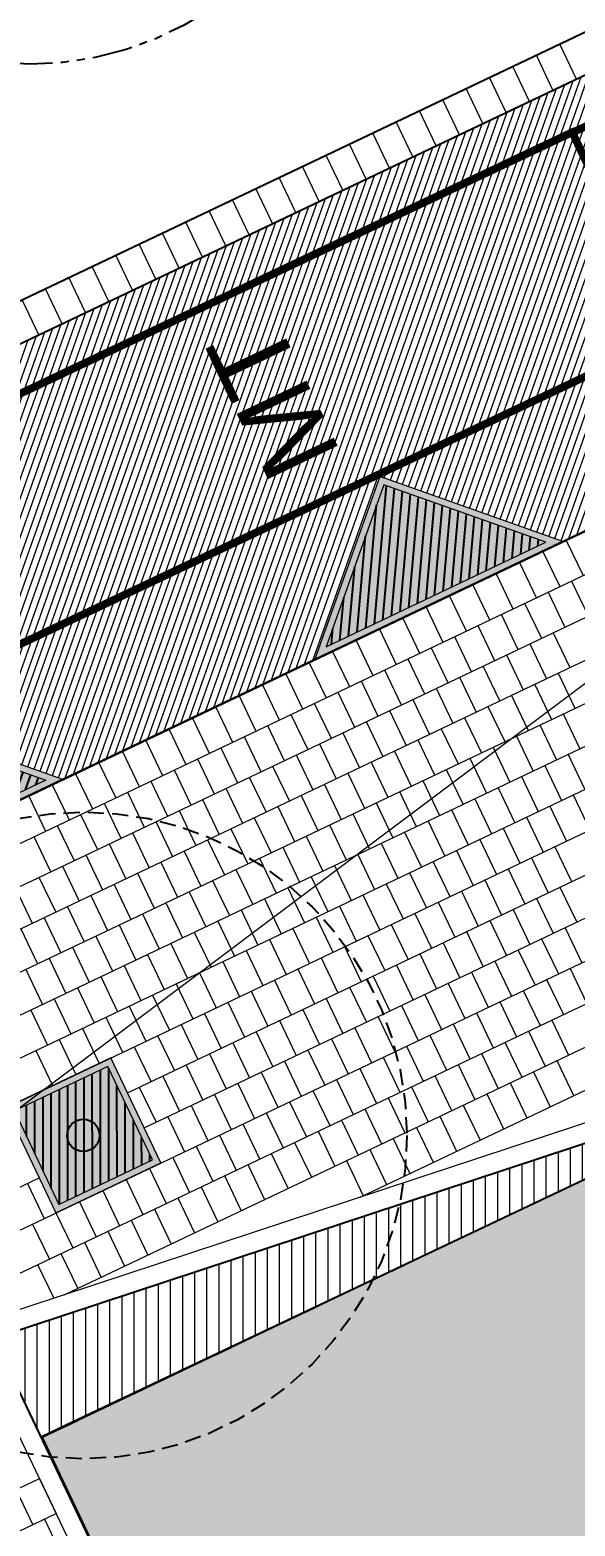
# Model space of a CAD drawing. Header units: metres. Extents: x 678805 to 1359287, y 2747329 to 5497370.
# Drawn here: x 679612.93 to 679621.36, y 2748655.64 to 2748678.77 of the extents above; entities that cross this region are included whole.
import ezdxf
from ezdxf.enums import TextEntityAlignment as Align

# ---------------------------------------------------------------- set-up
doc = ezdxf.new("R2010")
doc.units = ezdxf.units.M
for name, pattern in [('XREF_MON_BUILDINGS$0$DASHEDX2', [1.5, 1, -0.5]), ('XREF_MON_EIT SUPPORT$0$HIDDEN', [0.375, 0.25, -0.125]), ('XREF_MON_EIT SUPPORT$0$LIM ACERAS$0$PHANTOM2', [1.25, 0.625, -0.125, 0.125, -0.125, 0.125, -0.125]), ('XREF_MON_HSC_FURNITURE$0$DASHED2', [0.375, 0.25, -0.125]), ('XREF_MON_SFT_TREES$0$HIDDEN', [0.375, 0.25, -0.125])]:
    doc.linetypes.add(name, pattern=pattern)
for name, color, linetype in [('00_XREF_MON_HSC_PAVEMENT', 7, 'Continuous'), ('00_XREF_TWQ_BUILDINGS', 7, 'Continuous'), ('00_XREF_TWQ_SFT_TREES', 7, 'Continuous'), ('00_XREF_TWQ_URBAN CONTEXT', 7, 'Continuous'), ('XREF_MON_BUILDINGS$0$00-Modulos ROOFS', 2, 'Continuous'), ('XREF_MON_EIT SUPPORT$0$SL_TREE_CANOPY_', 254, 'XREF_MON_EIT SUPPORT$0$HIDDEN'), ('XREF_MON_EIT SUPPORT$0$SL_TREE_TRUNK_', 254, 'Continuous'), ('XREF_MON_EIT SUPPORT$0$SL_Trees_out_of_scope_', 254, 'Continuous'), ('XREF_MON_GENERAL_LAYOUT$0$02-L-Edge Line Step -10cm', 6, 'Continuous'), ('XREF_MON_GENERAL_LAYOUT$0$02-L-Plan Change', 8, 'Continuous'), ('XREF_MON_HSC_PAVEMENT$0$03-TR-Tree Pit_Green', 74, 'Continuous'), ('XREF_MON_SFT_TREES$0$SL_TREE_CANOPY', 251, 'XREF_MON_SFT_TREES$0$HIDDEN'), ('XREF_MON_SFT_TREES$0$SL_TREE_TRUNK', 251, 'Continuous'), ('XREF_MON_URBAN CONTEXT$0$XREF_MON_EIT SUPPORT', 7, 'Continuous')]:
    doc.layers.add(name, color=color, linetype=linetype)
for name, color, linetype, true_color in [('02-L-Waterfeatures 01', 7, 'Continuous', 0x4da6ff), ('XREF_MON_BUILDINGS$0$0-WIPEOUTS', 7, 'Continuous', 0xffffff), ('XREF_MON_HSC_PAVEMENT$0$03-TR-Tree Pit_White', 7, 'Continuous', 0xfcfcfc), ('XREF_MON_SFT_TREES$0$SL_TREE_ALBIZIA_LEBBECK', 7, 'Continuous', 0xa3a300)]:
    doc.layers.add(name, color=color, linetype=linetype, true_color=true_color)
for name, color, linetype, lineweight, true_color in [('XREF_MON_BUILDINGS$0$02-KH-14 Maintenance', 7, 'Continuous', 30, 0xf0b000), ('XREF_MON_HSC_PAVEMENT$0$02-L-Joints-Paviment_07_Precast Concrete Blocks 60X40', 7, 'Continuous', 5, 0x999999), ('XREF_MON_HSC_PAVEMENT$0$03-TR-Pavement_01_Compacted Ground', 7, 'Continuous', 5, 0x5a4f30), ('XREF_MON_HSC_PAVEMENT$0$03-TR-Pavement_06_Concrete Slab in situ', 7, 'Continuous', 9, 0xf7f7f7), ('XREF_MON_HSC_PAVEMENT$0$03-TR-Pavement_07_Precast Concrete Blocks 20X10', 7, 'Continuous', 5, 0x999999), ('XREF_MON_HSC_PAVEMENT$0$03-TR-Pavement_07_Precast Concrete Blocks 60X40', 7, 'Continuous', 5, 0x999999)]:
    doc.layers.add(name, color=color, linetype=linetype, lineweight=lineweight, true_color=true_color)
for name, color, linetype, lineweight in [('XREF_MON_BUILDINGS$0$03-PG-CBIncluded', 8, 'Continuous', 5), ('XREF_MON_GENERAL_LAYOUT$0$02-L-Level Curves 0.50m', 33, 'Continuous', 5), ('XREF_MON_GENERAL_LAYOUT$0$02-L-Material Change', 251, 'Continuous', 5), ('XREF_MON_GENERAL_LAYOUT$0$04-BK-Tree Pit', 6, 'Continuous', 5), ('XREF_MON_HSC_FURNITURE$0$02-L-Maintenance truck', 8, 'Continuous', 13), ('XREF_MON_HSC_PAVEMENT$0$02-L-B-Flat Bar', 251, 'Continuous', 5), ('XREF_MON_HSC_PAVEMENT$0$04-BK-Tree Pit', 6, 'Continuous', 5)]:
    doc.layers.add(name, color=color, linetype=linetype, lineweight=lineweight)
doc.layers.get('XREF_MON_BUILDINGS$0$02-KH-14 Maintenance').off()
doc.layers.get('XREF_MON_SFT_TREES$0$SL_TREE_ALBIZIA_LEBBECK').off()
doc.styles.add('XREF_MON_GENERAL_LAYOUT$0$Standard', font='arial.ttf')
doc.styles.add('XREF_MON_HSC_FURNITURE$0$ATK_Arial_5.0mm', font='arial.ttf', dxfattribs={"height": 5})

# ---------------------------------------------------------------- blocks, each defined once
blk = doc.blocks.new('XREF_MON_EIT SUPPORT$0$trees_outofboundaries')
at = {"layer": 'XREF_MON_EIT SUPPORT$0$SL_TREE_TRUNK_'}
h = blk.add_hatch(color=256, dxfattribs=at)
h.dxf.hatch_style = 1
edge = h.paths.add_edge_path()
edge.add_arc((0, 0), 0.25, 0, 360)
at = {"layer": 'XREF_MON_EIT SUPPORT$0$SL_TREE_CANOPY_', "linetype": 'XREF_MON_EIT SUPPORT$0$LIM ACERAS$0$PHANTOM2'}
blk.add_circle((0, 0), 5, dxfattribs=at)
at = {"layer": 'XREF_MON_EIT SUPPORT$0$SL_TREE_TRUNK_'}
blk.add_circle((0, 0), 0.25, dxfattribs=at)
blk = doc.blocks.new('XREF_MON_EIT SUPPORT')
at = {"layer": 'XREF_MON_EIT SUPPORT$0$SL_Trees_out_of_scope_'}
blk.add_blockref('XREF_MON_EIT SUPPORT$0$trees_outofboundaries', (679612.93, 2748683.244), dxfattribs=at)
blk = doc.blocks.new('XREF_MON_URBAN CONTEXT')
at = {"layer": 'XREF_MON_URBAN CONTEXT$0$XREF_MON_EIT SUPPORT'}
blk.add_blockref('XREF_MON_EIT SUPPORT', (0, 0), dxfattribs=at)
blk = doc.blocks.new('XREF_MON_BUILDINGS$0$maintenance build')
h = blk.add_hatch()
h.set_pattern_fill('ANSI31', color=256, scale=0.05)
h.set_pattern_definition([(70.4479, (679559.08205, 2748654.7319), (-0.149596, 0.053128), [])])
h.paths.add_polyline_path([(679571.849, 2748650.198), (679563.18, 2748646.073), (679557.024, 2748659.068), (679565.688, 2748663.191)])
at = {"layer": 'XREF_MON_BUILDINGS$0$0-WIPEOUTS', "true_color": 0xfcfcfc}
h = blk.add_hatch(color=7, dxfattribs=at)
h.dxf.hatch_style = 1
h.paths.add_polyline_path([(679571.849, 2748650.198), (679563.18, 2748646.073), (679557.02, 2748659.066), (679565.692, 2748663.182)])
at = {"layer": 'XREF_MON_BUILDINGS$0$00-Modulos ROOFS'}
blk.add_lwpolyline([(679557.29, 2748659.195), (679557.02, 2748659.066), (679557.148, 2748658.795), (679563.051, 2748646.344), (679563.18, 2748646.073), (679563.451, 2748646.202), (679571.578, 2748650.069), (679571.849, 2748650.198), (679571.72, 2748650.469), (679565.821, 2748662.911), (679565.692, 2748663.182), (679565.422, 2748663.053)], close=True, dxfattribs=at)
at = {"layer": 'XREF_MON_BUILDINGS$0$00-Modulos ROOFS', "lineweight": 0}
blk.add_lwpolyline([(679571.849, 2748650.198), (679563.18, 2748646.073), (679557.02, 2748659.066), (679565.692, 2748663.182)], close=True, dxfattribs=at)
blk = doc.blocks.new('XREF_MON_BUILDINGS')
at = {"layer": 'XREF_MON_BUILDINGS$0$03-PG-CBIncluded', "linetype": 'XREF_MON_BUILDINGS$0$DASHEDX2', "ltscale": 0.25}
blk.add_lwpolyline([(679613.109, 2748657.004), (679626.743, 2748663.493), (679636.551, 2748642.886), (679622.928, 2748636.371)], close=True, dxfattribs=at)
at = {"layer": 'XREF_MON_BUILDINGS$0$02-KH-14 Maintenance'}
blk.add_blockref('XREF_MON_BUILDINGS$0$maintenance build', (56.094, -2.049), dxfattribs=at)
blk = doc.blocks.new('XREF_MON_SFT_TREES$0$Albizia_lebbeck')
h = blk.add_hatch()
h.set_pattern_fill('ANSI31', color=256, scale=0.1)
edge = h.paths.add_edge_path()
edge.add_arc((0, 0), 5, -25.4481, 334.5519)
at = {"layer": 'XREF_MON_SFT_TREES$0$SL_TREE_TRUNK'}
h = blk.add_hatch(color=256, dxfattribs=at)
h.dxf.hatch_style = 1
edge = h.paths.add_edge_path()
edge.add_arc((0, 0), 0.25, 0, 360)
at = {"layer": 'XREF_MON_SFT_TREES$0$SL_TREE_CANOPY', "linetype": 'XREF_MON_SFT_TREES$0$HIDDEN'}
blk.add_circle((0, 0), 5, dxfattribs=at)
at = {"layer": 'XREF_MON_SFT_TREES$0$SL_TREE_TRUNK'}
blk.add_circle((0, 0), 0.25, dxfattribs=at)
blk = doc.blocks.new('XREF_MON_SFT_TREES')
at = {"layer": 'XREF_MON_SFT_TREES$0$SL_TREE_ALBIZIA_LEBBECK', "rotation": 25.44812939262281}
blk.add_blockref('XREF_MON_SFT_TREES$0$Albizia_lebbeck', (679613.756, 2748661.679), dxfattribs=at)
blk = doc.blocks.new('XREF_MON_HSC_PAVEMENT$0$Escocell Quadrat')
at = {"layer": 'XREF_MON_HSC_PAVEMENT$0$03-TR-Tree Pit_Green'}
h = blk.add_hatch(dxfattribs=at)
h.set_pattern_fill('ANSI31', color=256, scale=0.04, angle=19.5514)
h.set_pattern_definition([(64.551379247, (-1794786.01457, -2189831.7944), (-0.114677314033, 0.0545720958565), [])])
h.paths.add_polyline_path([(-1.159, 0.359), (-2.759, 0.359), (-2.759, -1.241), (-1.159, -1.241)])
at = {"layer": 'XREF_MON_HSC_PAVEMENT$0$03-TR-Tree Pit_White'}
h = blk.add_hatch(color=256, dxfattribs=at)
h.dxf.hatch_style = 1
h.paths.add_polyline_path([(-2.859, 0.459), (-1.059, 0.459), (-1.059, -1.341), (-2.859, -1.341)])
at = {"ltscale": 0.3}
blk.add_lwpolyline([(-2.759, -1.241), (-1.159, -1.241), (-1.159, 0.359), (-2.759, 0.359)], close=True, dxfattribs=at)
blk = doc.blocks.new('XREF_MON_HSC_PAVEMENT$0$Alcorque Parking 8m2')
at = {"layer": 'XREF_MON_HSC_PAVEMENT$0$03-TR-Tree Pit_Green', "ltscale": 0.3}
h = blk.add_hatch(dxfattribs=at)
h.set_pattern_fill('ANSI31', color=256, scale=0.04, angle=40)
h.set_pattern_definition([(85, (-679726.04474, -2748720.75428), (-0.1265167266577, 0.011068779329), [])])
h.paths.add_polyline_path([(-1.079, -0.384), (2.316, 1.231), (-0.189, 2.121)])
at = {"layer": 'XREF_MON_HSC_PAVEMENT$0$03-TR-Tree Pit_White'}
h = blk.add_hatch(color=256, dxfattribs=at)
h.dxf.hatch_style = 1
h.paths.add_polyline_path([(-1.254, -0.578), (2.577, 1.245), (-0.25, 2.249)])
blk = doc.blocks.new('XREF_MON_HSC_PAVEMENT$0$Tree Pit Ford')
at = {"layer": 'XREF_MON_HSC_PAVEMENT$0$03-TR-Tree Pit_Green', "ltscale": 0.3}
h = blk.add_hatch(dxfattribs=at)
h.set_pattern_fill('ANSI31', color=256, scale=0.04)
h.paths.add_polyline_path([(-0.045, 1.149), (1.934, -0.83), (-1.104, -0.83), (-1.104, 1.149)])
at = {"layer": 'XREF_MON_HSC_PAVEMENT$0$03-TR-Tree Pit_White'}
h = blk.add_hatch(color=256, dxfattribs=at)
h.dxf.hatch_style = 1
h.paths.add_polyline_path([(-0.004, 1.249), (2.175, -0.93), (-1.204, -0.93), (-1.204, 1.249)])
blk = doc.blocks.new('*U473')
at = {"layer": 'XREF_MON_HSC_PAVEMENT$0$02-L-Joints-Paviment_07_Precast Concrete Blocks 60X40'}
blk.add_lwpolyline([(0, 0), (0, 0.599)], dxfattribs=at)
blk = doc.blocks.new('*U474')
at = {"layer": 'XREF_MON_HSC_PAVEMENT$0$02-L-Joints-Paviment_07_Precast Concrete Blocks 60X40', "color": 0, "linetype": 'ByBlock', "lineweight": -2, "transparency": 16777216, "rotation": 25.44810013302484}
for p in [(679621.376, 2748678.012), (679621.015, 2748677.84), (679620.292, 2748677.497), (679620.653, 2748677.668), (679619.931, 2748677.325), (679619.57, 2748677.153), (679618.847, 2748676.809), (679619.209, 2748676.981), (679618.486, 2748676.637), (679618.125, 2748676.465), (679617.403, 2748676.122), (679617.764, 2748676.293), (679617.041, 2748675.95), (679616.68, 2748675.778), (679615.958, 2748675.434), (679616.319, 2748675.606), (679615.597, 2748675.262), (679615.236, 2748675.09), (679614.513, 2748674.747), (679614.874, 2748674.918), (679614.152, 2748674.575), (679613.791, 2748674.403), (679613.068, 2748674.059), (679613.43, 2748674.231)]:
    blk.add_blockref('*U473', p, dxfattribs=at)
blk = doc.blocks.new('XREF_MON_HSC_PAVEMENT')
at = {"layer": 'XREF_MON_HSC_PAVEMENT$0$03-TR-Pavement_01_Compacted Ground', "linetype": 'Continuous'}
h = blk.add_hatch(dxfattribs=at)
h.set_pattern_fill('ANSI31', color=256, scale=0.059, angle=45)
h.set_pattern_definition([(90, (652974.11672, 2717198.73223), (-0.187325, 0), [])])
h.paths.add_polyline_path([(679627.965, 2748648.126), (679619.306, 2748644.028), (679624.438, 2748633.281), (679643.219, 2748642.218), (679635.325, 2748666.118), (679612.376, 2748658.539), (679613.109, 2748657.004), (679621.777, 2748661.129)])
h.paths.add_polyline_path([(679643.184, 2748627.108), (679645.247, 2748622.773), (679640.913, 2748620.711), (679638.85, 2748625.045)])
h.paths.add_polyline_path([(679649.344, 2748581.128), (679662.013, 2748585.317), (679645.021, 2748636.762), (679626.168, 2748629.658)])
at = {"layer": 'XREF_MON_HSC_PAVEMENT$0$03-TR-Pavement_06_Concrete Slab in situ', "linetype": 'Continuous'}
h = blk.add_hatch(color=256, dxfattribs=at)
h.dxf.hatch_style = 1
h.paths.add_polyline_path([(679621.777, 2748661.129), (679613.109, 2748657.004), (679619.306, 2748644.028), (679627.965, 2748648.126)])
at = {"layer": 'XREF_MON_HSC_PAVEMENT$0$03-TR-Pavement_07_Precast Concrete Blocks 20X10'}
h = blk.add_hatch(dxfattribs=at)
h.set_pattern_fill('ANSI31', color=256, scale=0.0315, angle=25.5)
h.set_pattern_definition([(70.5, (0, 0), (-0.094275932128, 0.033384858509), [])])
h.paths.add_polyline_path([(679608.734, 2748671.996), (679610.533, 2748668.217), (679613.436, 2748667.186), (679617.336, 2748669.041), (679618.34, 2748671.868), (679621.167, 2748670.864), (679625.012, 2748672.694), (679626.016, 2748675.521), (679628.843, 2748674.517), (679632.688, 2748676.347), (679633.692, 2748679.174), (679636.52, 2748678.17), (679640.357, 2748679.996), (679641.368, 2748682.826), (679644.195, 2748681.823), (679648.039, 2748683.652), (679649.01, 2748686.385), (679649.043, 2748686.478), (679651.87, 2748685.474), (679655.715, 2748687.304), (679656.718, 2748690.131), (679659.546, 2748689.127), (679663.39, 2748690.957), (679664.394, 2748693.783), (679667.221, 2748692.78), (679671.065, 2748694.609), (679672.035, 2748697.341), (679674.896, 2748696.432), (679678.74, 2748698.261), (679679.745, 2748701.088), (679682.572, 2748700.084), (679686.415, 2748701.913), (679687.445, 2748704.817), (679685.646, 2748708.596)])
at = {"layer": 'XREF_MON_HSC_PAVEMENT$0$02-L-B-Flat Bar'}
blk.add_lwpolyline([(679613.436, 2748667.186), (679686.413, 2748701.912)], dxfattribs=at)
at = {"layer": 'XREF_MON_HSC_PAVEMENT$0$02-L-Joints-Paviment_07_Precast Concrete Blocks 60X40'}
blk.add_line((679608.734, 2748671.996), (679667.374, 2748699.901), dxfattribs=at)
for points in [[(679621.221, 2748670.88), (679621.48, 2748670.338)], [(679620.86, 2748670.708), (679621.119, 2748670.167)], [(679620.499, 2748670.536), (679620.757, 2748669.995)], [(679619.776, 2748670.192), (679620.035, 2748669.651)], [(679620.138, 2748670.364), (679620.396, 2748669.823)], [(679621.299, 2748670.252), (679621.558, 2748669.711)], [(679619.415, 2748670.02), (679619.674, 2748669.479)], [(679620.938, 2748670.081), (679621.197, 2748669.539)], [(679619.054, 2748669.849), (679619.313, 2748669.307)], [(679620.216, 2748669.737), (679620.474, 2748669.195)], [(679620.577, 2748669.909), (679620.835, 2748669.367)], [(679618.332, 2748669.505), (679618.59, 2748668.963)], [(679618.693, 2748669.677), (679618.951, 2748669.135)], [(679619.854, 2748669.565), (679620.113, 2748669.024)], [(679617.971, 2748669.333), (679618.229, 2748668.791)], [(679619.493, 2748669.393), (679619.752, 2748668.852)], [(679620.655, 2748669.281), (679620.913, 2748668.74)], [(679621.016, 2748669.453), (679621.275, 2748668.912)], [(679617.609, 2748669.161), (679617.868, 2748668.62)], [(679618.771, 2748669.049), (679619.029, 2748668.508)], [(679619.132, 2748669.221), (679619.391, 2748668.68)], [(679620.294, 2748669.109), (679620.552, 2748668.568)], [(679616.887, 2748668.817), (679617.145, 2748668.276)], [(679617.248, 2748668.989), (679617.507, 2748668.448)], [(679618.41, 2748668.877), (679618.668, 2748668.336)], [(679619.571, 2748668.766), (679619.83, 2748668.224)], [(679619.932, 2748668.938), (679620.191, 2748668.396)], [(679621.094, 2748668.826), (679621.352, 2748668.284)], [(679616.526, 2748668.645), (679616.784, 2748668.104)], [(679617.687, 2748668.534), (679617.946, 2748667.992)], [(679618.048, 2748668.706), (679618.307, 2748668.164)], [(679619.21, 2748668.594), (679619.469, 2748668.052)], [(679620.733, 2748668.654), (679620.991, 2748668.113)], [(679615.803, 2748668.302), (679616.062, 2748667.76)], [(679616.165, 2748668.474), (679616.423, 2748667.932)], [(679617.326, 2748668.362), (679617.585, 2748667.82)], [(679618.849, 2748668.422), (679619.107, 2748667.881)], [(679620.01, 2748668.31), (679620.269, 2748667.769)], [(679620.372, 2748668.482), (679620.63, 2748667.941)], [(679615.442, 2748668.13), (679615.701, 2748667.588)], [(679616.965, 2748668.19), (679617.223, 2748667.648)], [(679618.126, 2748668.078), (679618.385, 2748667.537)], [(679618.488, 2748668.25), (679618.746, 2748667.709)], [(679619.649, 2748668.138), (679619.908, 2748667.597)], [(679621.172, 2748668.198), (679621.43, 2748667.657)], [(679615.081, 2748667.958), (679615.34, 2748667.416)], [(679616.243, 2748667.846), (679616.501, 2748667.305)], [(679616.604, 2748668.018), (679616.862, 2748667.477)], [(679617.765, 2748667.906), (679618.024, 2748667.365)], [(679619.288, 2748667.966), (679619.547, 2748667.425)], [(679620.45, 2748667.855), (679620.708, 2748667.313)], [(679620.811, 2748668.027), (679621.069, 2748667.485)], [(679614.359, 2748667.614), (679614.617, 2748667.073)], [(679614.72, 2748667.786), (679614.978, 2748667.245)], [(679615.881, 2748667.674), (679616.14, 2748667.133)], [(679617.404, 2748667.734), (679617.663, 2748667.193)], [(679618.566, 2748667.623), (679618.824, 2748667.081)], [(679618.927, 2748667.795), (679619.185, 2748667.253)], [(679620.088, 2748667.683), (679620.347, 2748667.141)], [(679613.997, 2748667.442), (679614.256, 2748666.901)], [(679615.52, 2748667.502), (679615.779, 2748666.961)], [(679616.682, 2748667.391), (679616.94, 2748666.849)], [(679617.043, 2748667.563), (679617.301, 2748667.021)], [(679618.204, 2748667.451), (679618.463, 2748666.909)], [(679619.727, 2748667.511), (679619.986, 2748666.97)], [(679620.889, 2748667.399), (679621.147, 2748666.858)], [(679621.25, 2748667.571), (679621.508, 2748667.03)], [(679613.636, 2748667.27), (679613.895, 2748666.729)], [(679614.798, 2748667.159), (679615.056, 2748666.617)], [(679615.159, 2748667.331), (679615.418, 2748666.789)], [(679616.32, 2748667.219), (679616.579, 2748666.677)], [(679617.843, 2748667.279), (679618.102, 2748666.738)], [(679619.005, 2748667.167), (679619.263, 2748666.626)], [(679619.366, 2748667.339), (679619.625, 2748666.798)], [(679620.527, 2748667.227), (679620.786, 2748666.686)], [(679612.914, 2748666.927), (679613.172, 2748666.385)], [(679613.275, 2748667.099), (679613.534, 2748666.557)], [(679614.437, 2748666.987), (679614.695, 2748666.445)], [(679615.959, 2748667.047), (679616.218, 2748666.505)], [(679617.121, 2748666.935), (679617.379, 2748666.394)], [(679617.482, 2748667.107), (679617.741, 2748666.566)], [(679618.644, 2748666.995), (679618.902, 2748666.454)], [(679620.166, 2748667.055), (679620.425, 2748666.514)], [(679621.328, 2748666.944), (679621.586, 2748666.402)], [(679614.075, 2748666.815), (679614.334, 2748666.273)], [(679615.237, 2748666.703), (679615.495, 2748666.162)], [(679615.598, 2748666.875), (679615.857, 2748666.334)], [(679616.76, 2748666.763), (679617.018, 2748666.222)], [(679618.282, 2748666.823), (679618.541, 2748666.282)], [(679619.444, 2748666.712), (679619.702, 2748666.17)], [(679619.805, 2748666.884), (679620.064, 2748666.342)], [(679620.967, 2748666.772), (679621.225, 2748666.23)], [(679613.353, 2748666.471), (679613.612, 2748665.93)], [(679613.714, 2748666.643), (679613.973, 2748666.102)], [(679614.876, 2748666.531), (679615.134, 2748665.99)], [(679616.398, 2748666.591), (679616.657, 2748666.05)], [(679617.56, 2748666.48), (679617.819, 2748665.938)], [(679617.921, 2748666.652), (679618.18, 2748666.11)], [(679619.083, 2748666.54), (679619.341, 2748665.998)], [(679620.605, 2748666.6), (679620.864, 2748666.059)], [(679612.992, 2748666.299), (679613.25, 2748665.758)], [(679614.515, 2748666.359), (679614.773, 2748665.818)], [(679615.676, 2748666.248), (679615.935, 2748665.706)], [(679616.037, 2748666.42), (679616.296, 2748665.878)], [(679617.199, 2748666.308), (679617.457, 2748665.766)], [(679618.722, 2748666.368), (679618.98, 2748665.827)], [(679619.883, 2748666.256), (679620.142, 2748665.715)], [(679620.244, 2748666.428), (679620.503, 2748665.887)], [(679613.792, 2748666.016), (679614.051, 2748665.474)], [(679614.153, 2748666.188), (679614.412, 2748665.646)], [(679615.315, 2748666.076), (679615.573, 2748665.534)], [(679616.838, 2748666.136), (679617.096, 2748665.595)], [(679617.999, 2748666.024), (679618.258, 2748665.483)], [(679618.36, 2748666.196), (679618.619, 2748665.655)], [(679619.522, 2748666.084), (679619.78, 2748665.543)], [(679621.045, 2748666.144), (679621.303, 2748665.603)], [(679613.431, 2748665.844), (679613.69, 2748665.302)], [(679614.954, 2748665.904), (679615.212, 2748665.362)], [(679616.115, 2748665.792), (679616.374, 2748665.251)], [(679616.476, 2748665.964), (679616.735, 2748665.423)], [(679617.638, 2748665.852), (679617.897, 2748665.311)], [(679619.161, 2748665.912), (679619.419, 2748665.371)], [(679620.322, 2748665.801), (679620.581, 2748665.259)], [(679620.683, 2748665.973), (679620.942, 2748665.431)], [(679613.07, 2748665.672), (679613.328, 2748665.13)], [(679614.231, 2748665.56), (679614.49, 2748665.019)], [(679614.593, 2748665.732), (679614.851, 2748665.191)], [(679615.754, 2748665.62), (679616.013, 2748665.079)], [(679617.277, 2748665.68), (679617.535, 2748665.139)], [(679618.438, 2748665.569), (679618.697, 2748665.027)], [(679618.799, 2748665.741), (679619.058, 2748665.199)], [(679619.961, 2748665.629), (679620.22, 2748665.087)], [(679612.709, 2748665.5), (679612.967, 2748664.959)], [(679613.87, 2748665.388), (679614.129, 2748664.847)], [(679615.393, 2748665.448), (679615.651, 2748664.907)], [(679616.554, 2748665.337), (679616.813, 2748664.795)], [(679616.916, 2748665.509), (679617.174, 2748664.967)], [(679618.077, 2748665.397), (679618.336, 2748664.855)], [(679619.6, 2748665.457), (679619.858, 2748664.916)], [(679620.761, 2748665.345), (679621.02, 2748664.804)], [(679621.123, 2748665.517), (679621.381, 2748664.976)], [(679613.509, 2748665.216), (679613.767, 2748664.675)], [(679614.67, 2748665.105), (679614.929, 2748664.563)], [(679615.032, 2748665.277), (679615.29, 2748664.735)], [(679616.193, 2748665.165), (679616.452, 2748664.623)], [(679617.716, 2748665.225), (679617.974, 2748664.684)], [(679618.877, 2748665.113), (679619.136, 2748664.572)], [(679619.239, 2748665.285), (679619.497, 2748664.744)], [(679620.4, 2748665.173), (679620.659, 2748664.632)], [(679612.787, 2748664.873), (679613.045, 2748664.331)], [(679613.148, 2748665.045), (679613.406, 2748664.503)], [(679614.309, 2748664.933), (679614.568, 2748664.391)], [(679615.832, 2748664.993), (679616.091, 2748664.452)], [(679616.994, 2748664.881), (679617.252, 2748664.34)], [(679617.355, 2748665.053), (679617.613, 2748664.512)], [(679618.516, 2748664.941), (679618.775, 2748664.4)], [(679619.678, 2748664.83), (679619.936, 2748664.288)], [(679620.039, 2748665.001), (679620.298, 2748664.46)], [(679621.201, 2748664.89), (679621.459, 2748664.348)], [(679613.948, 2748664.761), (679614.207, 2748664.219)], [(679615.11, 2748664.649), (679615.368, 2748664.108)], [(679615.471, 2748664.821), (679615.729, 2748664.28)], [(679616.632, 2748664.709), (679616.891, 2748664.168)], [(679617.794, 2748664.598), (679618.052, 2748664.056)], [(679618.155, 2748664.769), (679618.414, 2748664.228)], [(679619.317, 2748664.658), (679619.575, 2748664.116)], [(679620.839, 2748664.718), (679621.098, 2748664.176)], [(679613.226, 2748664.417), (679613.484, 2748663.876)], [(679613.587, 2748664.589), (679613.845, 2748664.048)], [(679614.748, 2748664.477), (679615.007, 2748663.936)], [(679615.91, 2748664.366), (679616.169, 2748663.824)], [(679616.271, 2748664.537), (679616.53, 2748663.996)], [(679617.433, 2748664.426), (679617.691, 2748663.884)], [(679618.955, 2748664.486), (679619.214, 2748663.944)], [(679620.117, 2748664.374), (679620.376, 2748663.833)], [(679620.478, 2748664.546), (679620.737, 2748664.005)], [(679612.865, 2748664.245), (679613.123, 2748663.704)], [(679614.026, 2748664.134), (679614.285, 2748663.592)], [(679614.387, 2748664.305), (679614.646, 2748663.764)], [(679615.549, 2748664.194), (679615.807, 2748663.652)], [(679617.072, 2748664.254), (679617.33, 2748663.712)], [(679618.233, 2748664.142), (679618.492, 2748663.601)], [(679618.594, 2748664.314), (679618.853, 2748663.773)], [(679619.756, 2748664.202), (679620.014, 2748663.661)], [(679621.279, 2748664.262), (679621.537, 2748663.721)], [(679613.665, 2748663.962), (679613.923, 2748663.42)], [(679615.188, 2748664.022), (679615.446, 2748663.48)], [(679616.349, 2748663.91), (679616.608, 2748663.369)], [(679616.71, 2748664.082), (679616.969, 2748663.541)], [(679617.872, 2748663.97), (679618.13, 2748663.429)], [(679619.395, 2748664.03), (679619.653, 2748663.489)], [(679620.556, 2748663.919), (679620.815, 2748663.377)], [(679620.917, 2748664.091), (679621.176, 2748663.549)], [(679613.304, 2748663.79), (679613.562, 2748663.248)], [(679614.465, 2748663.678), (679614.724, 2748663.137)], [(679614.826, 2748663.85), (679615.085, 2748663.309)], [(679615.988, 2748663.738), (679616.247, 2748663.197)], [(679617.511, 2748663.798), (679617.769, 2748663.257)], [(679618.672, 2748663.687), (679618.931, 2748663.145)], [(679619.033, 2748663.858), (679619.292, 2748663.317)], [(679620.195, 2748663.747), (679620.453, 2748663.205)], [(679612.942, 2748663.618), (679613.201, 2748663.076)], [(679614.104, 2748663.506), (679614.363, 2748662.965)], [(679615.627, 2748663.566), (679615.885, 2748663.025)], [(679616.788, 2748663.455), (679617.047, 2748662.913)], [(679617.149, 2748663.626), (679617.408, 2748663.085)], [(679618.311, 2748663.515), (679618.57, 2748662.973)], [(679619.834, 2748663.575), (679620.092, 2748663.033)], [(679620.995, 2748663.463), (679621.254, 2748662.922)], [(679613.743, 2748663.334), (679614.001, 2748662.793)], [(679614.904, 2748663.223), (679615.163, 2748662.681)], [(679615.266, 2748663.394), (679615.524, 2748662.853)], [(679616.427, 2748663.283), (679616.686, 2748662.741)], [(679617.95, 2748663.343), (679618.208, 2748662.801)], [(679619.111, 2748663.231), (679619.37, 2748662.69)], [(679619.473, 2748663.403), (679619.731, 2748662.862)], [(679620.634, 2748663.291), (679620.893, 2748662.75)], [(679613.02, 2748662.991), (679613.279, 2748662.449)], [(679613.382, 2748663.162), (679613.64, 2748662.621)], [(679614.543, 2748663.051), (679614.802, 2748662.509)], [(679616.066, 2748663.111), (679616.324, 2748662.569)], [(679617.227, 2748662.999), (679617.486, 2748662.458)], [(679617.589, 2748663.171), (679617.847, 2748662.63)], [(679618.75, 2748663.059), (679619.009, 2748662.518)], [(679620.273, 2748663.119), (679620.531, 2748662.578)], [(679615.344, 2748662.767), (679615.602, 2748662.226)], [(679615.705, 2748662.939), (679615.963, 2748662.398)], [(679616.866, 2748662.827), (679617.125, 2748662.286)], [(679618.389, 2748662.887), (679618.648, 2748662.346)], [(679619.551, 2748662.776), (679619.809, 2748662.234)], [(679619.912, 2748662.948), (679620.17, 2748662.406)], [(679621.073, 2748662.836), (679621.332, 2748662.294)], [(679614.982, 2748662.595), (679615.241, 2748662.054)], [(679616.505, 2748662.655), (679616.764, 2748662.114)], [(679617.667, 2748662.544), (679617.925, 2748662.002)], [(679618.028, 2748662.715), (679618.286, 2748662.174)], [(679619.189, 2748662.604), (679619.448, 2748662.062)], [(679620.712, 2748662.664), (679620.971, 2748662.122)], [(679614.621, 2748662.423), (679614.88, 2748661.882)], [(679615.783, 2748662.312), (679616.041, 2748661.77)], [(679616.144, 2748662.483), (679616.402, 2748661.942)], [(679617.305, 2748662.372), (679617.564, 2748661.83)], [(679618.828, 2748662.432), (679619.087, 2748661.89)], [(679619.99, 2748662.32), (679620.248, 2748661.779)], [(679620.351, 2748662.492), (679620.609, 2748661.951)], [(679615.421, 2748662.14), (679615.68, 2748661.598)], [(679616.944, 2748662.2), (679617.203, 2748661.658)], [(679618.106, 2748662.088), (679618.364, 2748661.547)], [(679618.467, 2748662.26), (679618.726, 2748661.719)], [(679619.629, 2748662.148), (679619.887, 2748661.607)], [(679615.06, 2748661.968), (679615.319, 2748661.426)], [(679616.222, 2748661.856), (679616.48, 2748661.315)], [(679616.583, 2748662.028), (679616.842, 2748661.487)], [(679617.745, 2748661.916), (679618.003, 2748661.375)], [(679619.267, 2748661.976), (679619.526, 2748661.435)], [(679615.861, 2748661.684), (679616.119, 2748661.143)], [(679617.383, 2748661.744), (679617.642, 2748661.203)], [(679618.545, 2748661.633), (679618.803, 2748661.091)], [(679618.906, 2748661.804), (679619.165, 2748661.263)], [(679615.499, 2748661.512), (679615.758, 2748660.971)], [(679616.661, 2748661.401), (679616.92, 2748660.859)], [(679617.022, 2748661.572), (679617.281, 2748661.031)], [(679618.184, 2748661.461), (679618.442, 2748660.919)], [(679614.777, 2748661.169), (679615.036, 2748660.627)], [(679615.138, 2748661.34), (679615.397, 2748660.799)], [(679616.3, 2748661.229), (679616.558, 2748660.687)], [(679617.823, 2748661.289), (679618.081, 2748660.747)], [(679612.893, 2748660.937), (679613.152, 2748660.395)], [(679614.416, 2748660.997), (679614.674, 2748660.455)], [(679615.939, 2748661.057), (679616.197, 2748660.515)], [(679614.055, 2748660.825), (679614.313, 2748660.283)], [(679615.216, 2748660.713), (679615.475, 2748660.172)], [(679615.577, 2748660.885), (679615.836, 2748660.344)], [(679613.332, 2748660.481), (679613.591, 2748659.94)], [(679613.694, 2748660.653), (679613.952, 2748660.112)], [(679614.855, 2748660.541), (679615.114, 2748660)], [(679612.971, 2748660.309), (679613.23, 2748659.768)], [(679614.494, 2748660.369), (679614.752, 2748659.828)], [(679613.771, 2748660.026), (679614.03, 2748659.484)], [(679614.133, 2748660.197), (679614.391, 2748659.656)], [(679613.41, 2748659.854), (679613.669, 2748659.312)], [(679613.049, 2748659.682), (679613.299, 2748659.16)], [(679613.078, 2748656.373), (679613.336, 2748655.832)], [(679612.717, 2748656.201), (679612.975, 2748655.66)], [(679613.156, 2748655.746), (679613.414, 2748655.204)]]:
    blk.add_lwpolyline(points, dxfattribs=at)
at = {"layer": 'XREF_MON_HSC_PAVEMENT$0$03-TR-Pavement_07_Precast Concrete Blocks 60X40'}
for p, q in [((679602.439, 2748661.942), (679961.734, 2748832.918)), ((679602.698, 2748661.401), (679961.992, 2748832.376)), ((679602.956, 2748660.859), (679962.25, 2748831.835)), ((679603.215, 2748660.318), (679962.509, 2748831.293)), ((679603.474, 2748659.776), (679962.768, 2748830.752)), ((679603.732, 2748659.235), (679963.026, 2748830.21)), ((679603.991, 2748658.694), (679732.011, 2748719.614)), ((679604.249, 2748658.152), (679662.942, 2748686.082)), ((679614.44, 2748662.337), (679656.518, 2748682.361)), ((679605.284, 2748655.986), (679645.194, 2748674.979)), ((679614.698, 2748661.795), (679639.259, 2748673.483)), ((679605.025, 2748656.528), (679639.517, 2748672.941)), ((679613.46, 2748659.213), (679628.116, 2748666.187)), ((679618.023, 2748660.72), (679628.374, 2748665.645)), ((679604.766, 2748657.069), (679613.072, 2748661.022)), ((679606.576, 2748653.279), (679613.078, 2748656.373)), ((679606.835, 2748652.738), (679613.336, 2748655.832))]:
    blk.add_line(p, q, dxfattribs=at)
at = {"layer": 'XREF_MON_HSC_PAVEMENT$0$02-L-Joints-Paviment_07_Precast Concrete Blocks 60X40'}
blk.add_blockref('*U474', (0, 0), dxfattribs=at)
at = {"layer": 'XREF_MON_HSC_PAVEMENT$0$04-BK-Tree Pit'}
blk.add_blockref('XREF_MON_HSC_PAVEMENT$0$Alcorque Parking 8m2', (679618.589, 2748669.62), dxfattribs=at)
for name, p, rotation in [('XREF_MON_HSC_PAVEMENT$0$Tree Pit Ford', (679611.072, 2748667.091), 25.44812426680772), ('XREF_MON_HSC_PAVEMENT$0$Tree Pit Ford', (679611.072, 2748667.091), 25.44812425875521), ('XREF_MON_HSC_PAVEMENT$0$Escocell Quadrat', (679615.336, 2748662.919), 25.44862075299672)]:
    blk.add_blockref(name, p, dxfattribs=dict(at, rotation=rotation))
blk = doc.blocks.new('XREF_MON_HSC_FURNITURE$0$maintenance truck')
at = {"linetype": 'XREF_MON_HSC_FURNITURE$0$DASHED2', "const_width": 0.12}
blk.add_lwpolyline([(-4.853, -3.939), (-6.209, -0.712), (4.853, 3.939), (6.209, 0.712)], close=True, dxfattribs=at)
at = {"style": 'XREF_MON_HSC_FURNITURE$0$ATK_Arial_5.0mm'}
blk.add_text('MT', height=1.1954, rotation=113.0113, dxfattribs=at).set_placement((1.069, -0.869))
blk = doc.blocks.new('XREF_MON_HSC_FURNITURE')
at = {"layer": 'XREF_MON_HSC_FURNITURE$0$02-L-Maintenance truck', "rotation": 2.546794727052773}
for p in [(679627.486, 2748678.172), (679616.639, 2748673.04)]:
    blk.add_blockref('XREF_MON_HSC_FURNITURE$0$maintenance truck', p, dxfattribs=at)
blk = doc.blocks.new('XREF_MON_GENERAL_LAYOUT$0$Escocell Quadrat')
at = {"ltscale": 0.3}
blk.add_lwpolyline([(-2.759, -1.241), (-1.159, -1.241), (-1.159, 0.359), (-2.759, 0.359)], close=True, dxfattribs=at)
at = {"layer": 'XREF_MON_GENERAL_LAYOUT$0$02-L-Material Change', "ltscale": 0.3}
blk.add_lwpolyline([(-2.859, -1.341), (-1.059, -1.341), (-1.059, 0.459), (-2.859, 0.459)], close=True, dxfattribs=at)
blk = doc.blocks.new('XREF_MON_GENERAL_LAYOUT$0$Alcorque Parking 8m2')
blk.add_lwpolyline([(2.316, 1.231), (-0.189, 2.121), (-1.079, -0.384)], close=True)
at = {"layer": 'XREF_MON_GENERAL_LAYOUT$0$02-L-Material Change'}
blk.add_lwpolyline([(2.577, 1.245), (-0.25, 2.249), (-1.254, -0.578)], close=True, dxfattribs=at)
blk = doc.blocks.new('XREF_MON_GENERAL_LAYOUT$0$Tree Pit Ford')
at = {"ltscale": 0.3}
blk.add_lwpolyline([(-0.045, 1.149), (1.934, -0.83), (-1.104, -0.83), (-1.104, 1.149)], close=True, dxfattribs=at)
at = {"layer": 'XREF_MON_GENERAL_LAYOUT$0$02-L-Material Change', "ltscale": 0.3}
blk.add_lwpolyline([(-0.004, 1.249), (2.175, -0.93), (-1.204, -0.93), (-1.204, 1.249)], close=True, dxfattribs=at)
blk = doc.blocks.new('XREF_MON_GENERAL_LAYOUT')
at = {"layer": 'XREF_MON_GENERAL_LAYOUT$0$02-L-Edge Line Step -10cm'}
for p in [(679635.325, 2748666.118), (679624.438, 2748633.281)]:
    blk.add_line(p, (679612.376, 2748658.539), dxfattribs=at)
at = {"layer": 'XREF_MON_GENERAL_LAYOUT$0$02-L-Level Curves 0.50m', "ltscale": 0.3}
blk.add_lwpolyline([(679650.057, 2748692.325), (679655.697, 2748694.345), (679604.865, 2748656.166)], dxfattribs=at)
at = {"layer": 'XREF_MON_GENERAL_LAYOUT$0$02-L-Material Change'}
for p in [(679635.231, 2748666.403), (679624.296, 2748632.881)]:
    blk.add_line(p, (679611.958, 2748658.717), dxfattribs=at)
at = {"layer": 'XREF_MON_GENERAL_LAYOUT$0$02-L-Material Change', "ltscale": 0.3}
blk.add_lwpolyline([(679686.414, 2748701.914), (679613.436, 2748667.186)], dxfattribs=at)
at = {"layer": 'XREF_MON_GENERAL_LAYOUT$0$02-L-Material Change'}
blk.add_lwpolyline([(679621.777, 2748661.129), (679627.965, 2748648.126), (679619.306, 2748644.028), (679613.109, 2748657.004)], close=True, dxfattribs=at)
at = {"layer": 'XREF_MON_GENERAL_LAYOUT$0$02-L-Plan Change'}
for p, q in [((679608.838, 2748672.71), (679685.027, 2748708.966)), ((679609.095, 2748672.168, 0), (679685.285, 2748708.424))]:
    blk.add_line(p, q, dxfattribs=at)
at = {"layer": 'XREF_MON_GENERAL_LAYOUT$0$04-BK-Tree Pit'}
blk.add_blockref('XREF_MON_GENERAL_LAYOUT$0$Alcorque Parking 8m2', (679618.589, 2748669.62), dxfattribs=at)
for name, p, rotation in [('XREF_MON_GENERAL_LAYOUT$0$Tree Pit Ford', (679611.072, 2748667.091), 25.44812426680772), ('XREF_MON_GENERAL_LAYOUT$0$Tree Pit Ford', (679611.072, 2748667.091), 25.44812425875521), ('XREF_MON_GENERAL_LAYOUT$0$Escocell Quadrat', (679615.336, 2748662.919), 25.44862075299672)]:
    blk.add_blockref(name, p, dxfattribs=dict(at, rotation=rotation))
at = {"style": 'XREF_MON_GENERAL_LAYOUT$0$Standard'}
for tag, rotation, p in [('604,00', 330.2643, (679905.77, 2748776.558)), ('603,00', 330.2643, (679901.861, 2748753.477)), ('600,00', 133.826, (679944.597, 2748745.153)), ('602,00', 330.2643, (679883.319, 2748738.727)), ('601,00', 117.8906, (679920.972, 2748732.87)), ('601,00', 330.2643, (679864.777, 2748723.976)), ('600,00', 40.8833, (679777.405, 2748705.444, 1.17)), ('602,00', 330.2643, (679941.275, 2748705.483)), ('601,00', 40.8833, (679701.798, 2748703.889, 1.17)), ('598,00', 62.091, (679810.267, 2748702.619)), ('600,00', 330.2643, (679877.781, 2748691.131)), ('600,00', 19.5511, (679920.444, 2748685.496)), ('601,00', 330.2643, (679934.813, 2748683.804)), ('599,00', 330.2643, (679854.567, 2748679.061)), ('600,00', 88.3928, (679743.913, 2748675.572)), ('599,00', 20.6086, (679924.26, 2748675.216)), ('601,00', 88.3928, (679728.035, 2748671.318, -2)), ('602,00', 88.3928, (679711.826, 2748665.966, -1)), ('603,00', 88.3928, (679695.615, 2748660.611)), ('599,00', 40.8833, (679788.807, 2748655.829, 1.17)), ('601,00', 40.8833, (679627.612, 2748644.603, 1.17)), ('603,00', 41.7058, (679702.499, 2748628.484, 1.17)), ('600,00', 40.8833, (679645.925, 2748597.926, 1.17)), ('599,00', 34.2277, (679673.574, 2748555.136, 5.34))]:
    blk.add_attdef(tag, text='', height=1, rotation=rotation, dxfattribs=at).set_placement(p, align=Align.MIDDLE)
at = {"ltscale": 0.3, "style": 'XREF_MON_GENERAL_LAYOUT$0$Standard'}
for tag, rotation, p in [('603,50', 330.2643, (679911.501, 2748760.57)), ('602,50', 330.2643, (679892.865, 2748745.846)), ('600,50', 133.826, (679933.048, 2748738.729)), ('601,50', 330.2643, (679873.581, 2748731.671)), ('601,50', 101.2857, (679909.522, 2748726.945)), ('602,50', 330.2643, (679948.625, 2748713.86)), ('600,50', 39.606, (679743.243, 2748706.971)), ('600,50', 330.2643, (679880.266, 2748702.726)), ('600,50', 17.3537, (679917.615, 2748690.554)), ('599,50', 330.2643, (679867.197, 2748684.716)), ('599,50', 18.8944, (679921.71, 2748680.578)), ('599,50', 39.606, (679778.991, 2748677.241)), ('600,50', 88.3928, (679735.925, 2748673.586)), ('601,50', 88.3928, (679719.906, 2748668.581)), ('602,50', 88.3928, (679703.474, 2748663.452)), ('598,50', 330.2643, (679861.765, 2748662.397)), ('601,50', 39.606, (679610.513, 2748662.061)), ('600,00', 41.7058, (679752.308, 2748637.685)), ('601,00', 41.7058, (679736.044, 2748634.538)), ('599,00', 35.0835, (679763.043, 2748634.415, 1.17)), ('602,00', 41.7058, (679720.174, 2748633.096, 1.17)), ('600,00', 35.0835, (679747.063, 2748629.903, 1.17)), ('601,00', 35.0835, (679731.246, 2748625.239, 1.17)), ('600,50', 39.606, (679636.92, 2748621.339)), ('602,00', 35.0835, (679715.4, 2748620.639, 1.17)), ('599,50', 28.7604, (679659.482, 2748574.323))]:
    blk.add_attdef(tag, text='', height=1, rotation=rotation, dxfattribs=at).set_placement(p, align=Align.MIDDLE)

msp = doc.modelspace()

# ---------------------------------------------------------------- block references
at = {"layer": '00_XREF_MON_HSC_PAVEMENT'}
msp.add_blockref('XREF_MON_HSC_PAVEMENT', (0, 0), dxfattribs=at)
at = {"layer": '00_XREF_TWQ_URBAN CONTEXT'}
msp.add_blockref('XREF_MON_URBAN CONTEXT', (0, 0), dxfattribs=at)

# ---------------------------------------------------------------- next in the draw order: block references
at = {"layer": '00_XREF_TWQ_BUILDINGS'}
msp.add_blockref('XREF_MON_BUILDINGS', (0, 0), dxfattribs=at)

# ---------------------------------------------------------------- next in the draw order: block references
msp.add_blockref('XREF_MON_BUILDINGS', (0, 0))

# ---------------------------------------------------------------- next in the draw order: block references
msp.add_blockref('XREF_MON_HSC_FURNITURE', (0, 0), dxfattribs=at)
at = {"layer": '00_XREF_TWQ_SFT_TREES'}
msp.add_blockref('XREF_MON_SFT_TREES', (0, 0), dxfattribs=at)
at = {"layer": '02-L-Waterfeatures 01', "color": 18, "true_color": 0x000000}
msp.add_blockref('XREF_MON_GENERAL_LAYOUT', (0, 0), dxfattribs=at)

doc.saveas('drawing.dxf')
